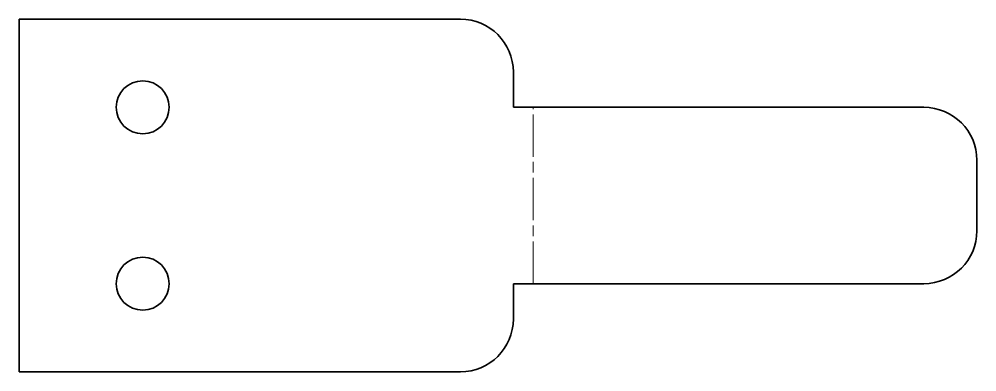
# Model space of a CAD drawing. Header units: millimetres. Extents: x 0 to 54.3, y 0 to 20.
import ezdxf

# ---------------------------------------------------------------- set-up
doc = ezdxf.new("R2010")
doc.units = ezdxf.units.MM
doc.linetypes.add('Chain', pattern=[13.68, 9.12, -1.14, 2.28, -1.14])
doc.layers.add('SIMUMAK Bend Centerline (ISO)', color=7, linetype='Chain', lineweight=9)
doc.layers.add('SIMUMAK Visible (ISO)', color=7, linetype='Continuous', lineweight=35)

# ---------------------------------------------------------------- blocks, each defined once
blk = doc.blocks.new('2DOF-150-17-SENS-01_CHAPA PARA ACTIVAR INDUCTIVO_VIEW11')
at = {"layer": 'SIMUMAK Bend Centerline (ISO)', "ltscale": 0.263158}
blk.add_line((2, -5), (2, 5), dxfattribs=at)
at = {"layer": 'SIMUMAK Visible (ISO)'}
for p, q in [((-27.131, 10), (-27.131, -10)), ((-2.131, 10), (-27.131, 10)), ((0.869, 5), (0.869, 7)), ((24.131, 5), (0.869, 5)), ((27.131, 2), (27.131, -2)), ((0.869, -7), (0.869, -5)), ((0.869, -5), (24.131, -5)), ((-27.131, -10), (-2.131, -10))]:
    blk.add_line(p, q, dxfattribs=at)
for centre in [(-20.131, 5), (-20.131, -5)]:
    blk.add_circle(centre, 1.5, dxfattribs=at)
at = {"layer": 'SIMUMAK Visible (ISO)', "extrusion": (0, 0, -1)}
for centre, start, end in [((2.131, 7), 90, 180), ((-24.131, 2), 90, 180), ((-24.131, -2), 180, 270), ((2.131, -7), 180, 270)]:
    blk.add_arc(centre, 3, start, end, dxfattribs=at)

msp = doc.modelspace()

# ---------------------------------------------------------------- block references
msp.add_blockref('2DOF-150-17-SENS-01_CHAPA PARA ACTIVAR INDUCTIVO_VIEW11', (27.131, 10))

doc.saveas('drawing.dxf')
